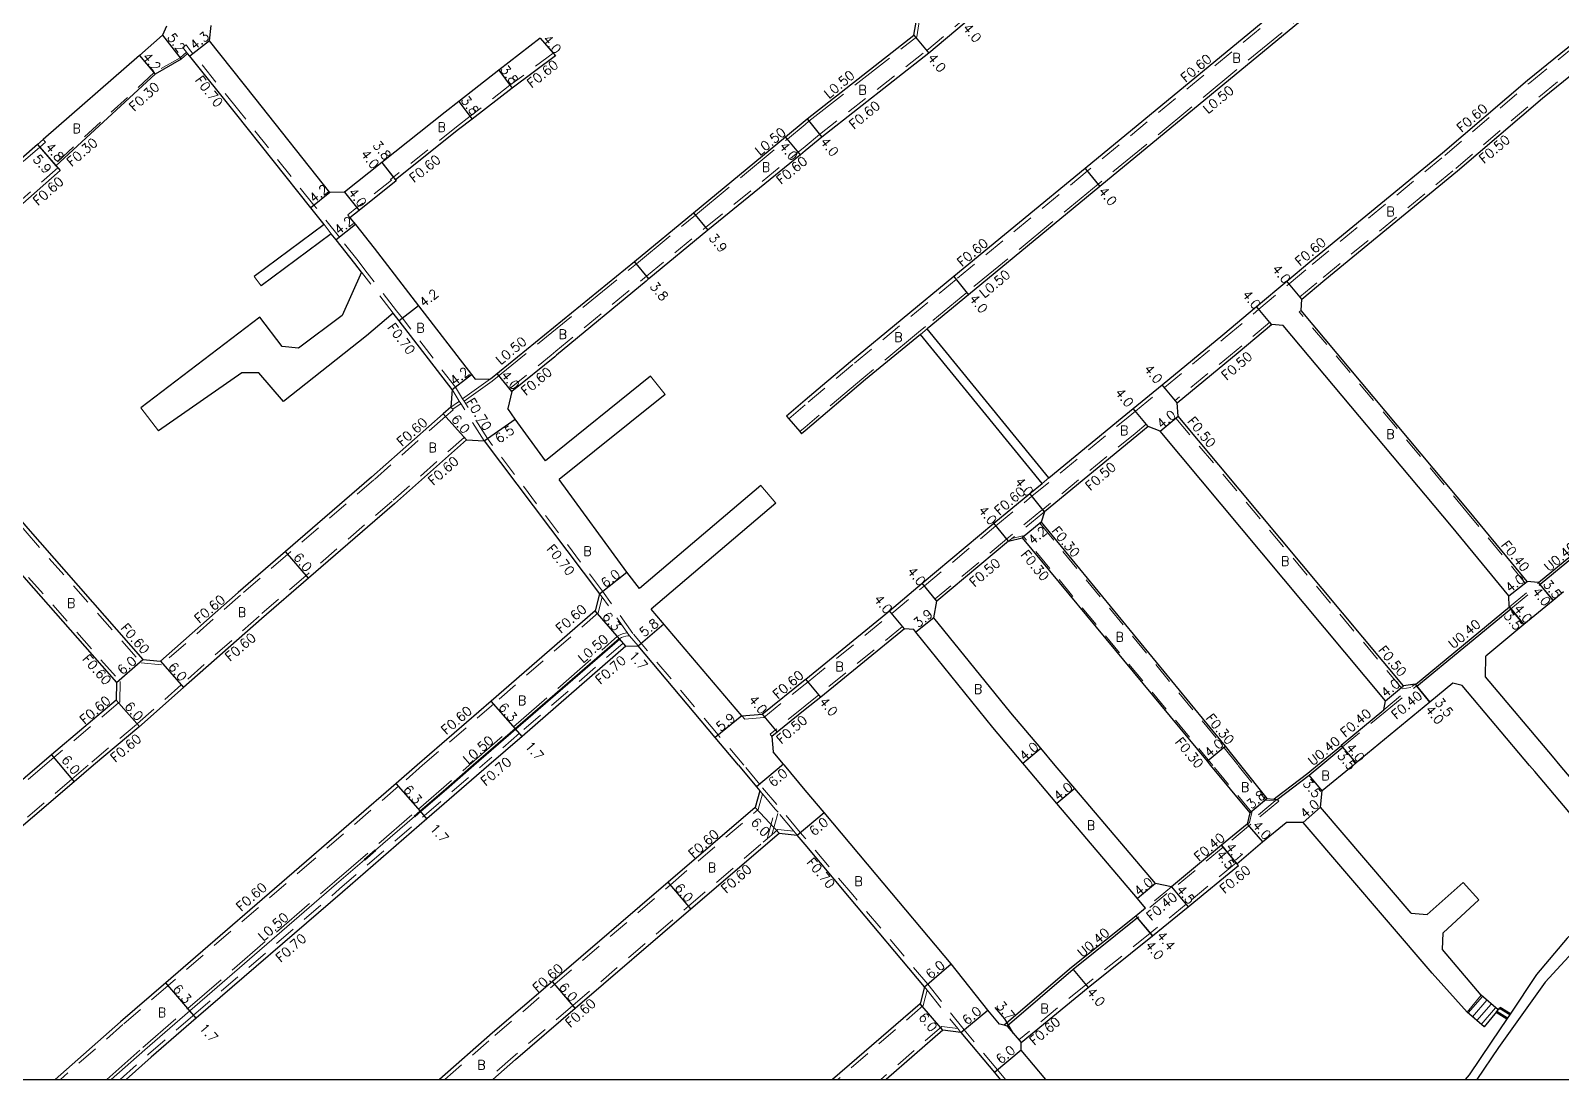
# Model space of a CAD drawing. Header units: metres. Extents: x -3200 to -2400, y -110400 to -109800.
# Drawn here: x -2815.2 to -2553.4, y -110400 to -110220.6 of the extents above; entities that cross this region are included whole.
import ezdxf

# ---------------------------------------------------------------- set-up
doc = ezdxf.new("R2010")
doc.units = ezdxf.units.M
doc.header["$LTSCALE"] = 2.5
doc.linetypes.add('22320', pattern=[2.5, 1.5, -1])
doc.linetypes.add('22330', pattern=[4, 3, -1])
for name, color, linetype, lineweight in [('2101000', 177, 'Continuous', 30), ('2101001', 1, 'Continuous', 30), ('2102000', 191, 'Continuous', 30), ('2102001', 191, 'Continuous', 9), ('2203000', 5, 'Continuous', 50), ('2213000', 6, 'Continuous', 9), ('2214000', 6, 'Continuous', 15), ('2214110', 1, 'Continuous', 15), ('2214120', 2, 'Continuous', 15), ('2214990', 7, 'Continuous', 15), ('2227000', 3, 'Continuous', 50), ('2232000', 4, '22320', 9), ('2233000', 62, '22330', 9), ('9201100', 215, 'Continuous', 30), ('9203500', 155, 'Continuous', 30)]:
    doc.layers.add(name, color=color, linetype=linetype, lineweight=lineweight)
for name, color, linetype in [('2231000', 162, 'Continuous'), ('9201500', 222, 'Continuous'), ('9201600', 215, 'Continuous'), ('9202100', 82, 'Continuous'), ('9301100', 77, 'Continuous'), ('999', 7, 'Continuous')]:
    doc.layers.add(name, color=color, linetype=linetype)
doc.styles.add('Dm_Anotation', font='txt.shx', dxfattribs={"bigfont": 'pscdm.shx'})

msp = doc.modelspace()

# ---------------------------------------------------------------- linework, layer by layer
at = {"layer": '2101000'}
for points in [[(-2558.81, -110177.89), (-2576.81, -110156.38), (-2577.1, -110156.13), (-2577.5, -110155.91), (-2578.05, -110155.77), (-2578.59, -110155.73), (-2579.11, -110155.76), (-2579.57, -110155.92), (-2596.61, -110170), (-2597.09, -110170.41), (-2597.36, -110170.63), (-2606.33, -110178.09), (-2625.77, -110194.23), (-2631.99, -110199.48), (-2645.41, -110210.82), (-2645.78, -110211.14), (-2655.56, -110219.4), (-2661.59, -110224.49), (-2679.92, -110238.84), (-2682.76, -110241.2)], [(-2558.81, -110177.89), (-2558.19, -110181.33), (-2576.4, -110196.07), (-2586.09, -110203.9), (-2595.72, -110211.85), (-2634.9, -110244.21), (-2657.34, -110262.7), (-2675.01, -110277.26), (-2682.76, -110283.83)], [(-2555.62, -110184.4), (-2573.89, -110199.18), (-2583.53, -110206.98), (-2593.17, -110214.94), (-2632.35, -110247.3), (-2654.8, -110265.79), (-2661.89, -110271.63)], [(-2641.08, -110297.11), (-2628.54, -110286.79), (-2626.64, -110285.23), (-2621.7, -110281.18), (-2611.3, -110272.65), (-2605.56, -110267.83), (-2600.38, -110263.48), (-2596.45, -110260.19), (-2573.76, -110241.53), (-2559.22, -110229.07), (-2543.34, -110216.22), (-2535.61, -110209.79), (-2534.99, -110206.85), (-2553.42, -110184.44)], [(-2682.76, -110236.01), (-2682.43, -110235.73), (-2664.16, -110221.42), (-2663.73, -110218.85), (-2681.02, -110198.85), (-2682.76, -110196.81)], [(-2597.81, -110266.55), (-2593.86, -110263.24), (-2571.18, -110244.58), (-2556.66, -110232.15), (-2540.81, -110219.32), (-2532.93, -110212.76)], [(-2792.02, -110219.84), (-2792.69, -110221.39), (-2796.64, -110224.85), (-2813.1, -110239.25), (-2814.07, -110240.1), (-2823.93, -110248.73), (-2845.52, -110267.74), (-2853.82, -110274.87), (-2870.21, -110289.24)], [(-2764.04, -110248.31), (-2776.88, -110232.11), (-2784.62, -110222.36), (-2784.38, -110219.77)], [(-2728.09, -110221.9), (-2735.17, -110227.41), (-2741.99, -110232.72), (-2744.36, -110234.56), (-2755.18, -110243.18), (-2761.54, -110248.24), (-2764.04, -110248.31)], [(-2765.05, -110253.79), (-2767.33, -110250.92), (-2780.17, -110234.72), (-2788.01, -110225), (-2788.38, -110224.54), (-2789.49, -110225.49), (-2793.92, -110228.05), (-2810.91, -110243.72), (-2810.58, -110244.09), (-2810.19, -110244.55), (-2832.9, -110264.54), (-2841.63, -110272.18)], [(-2725.49, -110224.94), (-2732.89, -110230.45), (-2739.7, -110235.75), (-2742.03, -110237.56), (-2752.82, -110246.15), (-2752.69, -110246.31), (-2759.05, -110251.37), (-2760.62, -110252.62)], [(-2760.62, -110252.62), (-2759.69, -110253.79), (-2756.49, -110257.83), (-2748.89, -110267.69), (-2739.82, -110279.46), (-2739.21, -110280.25), (-2736.61, -110280.18), (-2711.94, -110260.13), (-2701.85, -110251.79), (-2686.12, -110238.78), (-2682.76, -110236.01)], [(-2682.76, -110241.2), (-2683.57, -110241.86), (-2699.41, -110254.77), (-2709.5, -110263.07), (-2709.65, -110263.19), (-2709.98, -110263.47), (-2725.27, -110276.14), (-2725.58, -110276.39), (-2732.94, -110282.35)], [(-2758.62, -110261.94), (-2759.79, -110260.43), (-2762.98, -110256.4), (-2763.81, -110255.36)], [(-2559.28, -110314.85), (-2569.17, -110302.81), (-2597.95, -110268.48), (-2597.81, -110266.55)], [(-2743.14, -110282.03), (-2752.22, -110270.25), (-2753.21, -110268.96)], [(-2618.97, -110286.56), (-2619.16, -110284.27), (-2608.73, -110275.7), (-2602.99, -110270.89)], [(-2562.43, -110317.31), (-2572.22, -110305.39), (-2600.99, -110271.07), (-2602.99, -110270.89)], [(-2663.05, -110272.59), (-2672.43, -110280.32), (-2682.76, -110289.07)], [(-2842.36, -110274.98), (-2841.71, -110275.74), (-2822.27, -110298.22), (-2815.71, -110305.8), (-2796.04, -110328.18)], [(-2516.71, -110281.54), (-2516.25, -110282.07), (-2522.12, -110286.92), (-2522.58, -110286.39), (-2532.01, -110294.7), (-2532.27, -110294.39), (-2548.11, -110307.34), (-2549.59, -110308.56), (-2549.52, -110308.63), (-2549.33, -110308.86), (-2549.27, -110308.94), (-2557.07, -110315.38), (-2557.32, -110315.07), (-2557.38, -110314.99)], [(-2743.14, -110282.03), (-2743.38, -110285.02), (-2744.65, -110286.15), (-2756.94, -110297.02), (-2771.63, -110309.72), (-2779.73, -110316.72), (-2793.05, -110328.48)], [(-2732.94, -110282.35), (-2733.61, -110285.28)], [(-2682.76, -110283.83), (-2685.97, -110286.54)], [(-2727.17, -110294.18), (-2732.34, -110287.1), (-2733.61, -110285.28)], [(-2580.44, -110332.68), (-2618.97, -110286.56)], [(-2682.76, -110289.07), (-2683.38, -110289.59)], [(-2622.05, -110289.12), (-2624.1, -110288.32), (-2626.02, -110289.9), (-2641.81, -110302.9)], [(-2583.51, -110335.23), (-2622.05, -110289.12)], [(-2740.68, -110290.64), (-2752.99, -110301.54), (-2767.71, -110314.26), (-2775.76, -110321.22), (-2789.08, -110332.98), (-2796.74, -110339.74), (-2804.47, -110346.28)], [(-2740.68, -110290.64), (-2737.68, -110290.81), (-2717.95, -110316.96), (-2718.68, -110319.87), (-2736.44, -110335.3), (-2749.11, -110346.28)], [(-2711.08, -110316.02), (-2713.25, -110313.24), (-2724.81, -110297.41)], [(-2682.76, -110331.62), (-2682.64, -110331.52), (-2668.34, -110319.85), (-2662.76, -110315.13), (-2650.51, -110304.87), (-2644.35, -110299.81), (-2642.23, -110298.07)], [(-2641.81, -110302.9), (-2642.41, -110304.7)], [(-2642.41, -110304.7), (-2610.93, -110343.03), (-2608.33, -110346.29)], [(-2647.98, -110307.96), (-2645.65, -110307.37), (-2614.03, -110345.56), (-2613.43, -110346.29)], [(-2823.29, -110309.65), (-2820.25, -110309.72), (-2820.16, -110309.83), (-2800.55, -110332.14)], [(-2647.98, -110307.96), (-2660.23, -110318.22)], [(-2557.38, -110314.99), (-2559.28, -110314.85)], [(-2660.78, -110321.06), (-2660.23, -110318.22)], [(-2578.46, -110332.39), (-2578.39, -110332.46), (-2578.2, -110332.69), (-2578.14, -110332.77), (-2562.06, -110319.5), (-2562.31, -110319.19), (-2562.38, -110319.11), (-2562.43, -110317.31)], [(-2553.05, -110316.6), (-2554.84, -110318.08), (-2559.83, -110322.2), (-2566.36, -110327.59)], [(-2693.58, -110337.83), (-2709.08, -110319.56)], [(-2665.79, -110322.93), (-2680.09, -110334.6), (-2682.76, -110336.75)], [(-2645.22, -110346.29), (-2645.53, -110345.92), (-2650.68, -110339.83), (-2663.81, -110323.52), (-2664.19, -110323.06), (-2665.79, -110322.93)], [(-2639.98, -110346.29), (-2642.48, -110343.33), (-2647.6, -110337.28), (-2660.78, -110321.06)], [(-2713.43, -110325.91), (-2731.19, -110341.34), (-2736.89, -110346.28)], [(-2713.43, -110325.91), (-2711.35, -110325.87)], [(-2698.18, -110341.51), (-2711.35, -110325.87)], [(-2796.04, -110328.18), (-2793.05, -110328.48)], [(-2800.55, -110332.14), (-2800.6, -110335.14)], [(-2693.58, -110337.83), (-2690.09, -110337.51), (-2682.76, -110331.62)], [(-2572, -110332.24), (-2575.91, -110335.47), (-2588.53, -110345.88), (-2589.02, -110346.29)], [(-2578.46, -110332.39), (-2580.44, -110332.68)], [(-2800.6, -110335.14), (-2811.67, -110344.51), (-2813.74, -110346.28)], [(-2583.81, -110336.81), (-2583.51, -110335.23)], [(-2682.76, -110336.75), (-2687.54, -110340.6), (-2688.45, -110341.35), (-2688.25, -110343.99)], [(-2602.03, -110352.11), (-2596.55, -110347.96), (-2594.57, -110346.29), (-2590.78, -110343.2), (-2591.1, -110342.82), (-2583.81, -110336.81)], [(-2694.16, -110346.28), (-2698.18, -110341.51)], [(-2686.32, -110346.28), (-2686.48, -110346.09), (-2688.25, -110343.99)], [(-2813.74, -110346.28), (-2825.66, -110356.45), (-2834.5, -110364.18), (-2845.57, -110373.85), (-2848.59, -110373.58), (-2867.59, -110351.38), (-2867.8, -110348.39), (-2867.27, -110347.92), (-2865.4, -110346.28)], [(-2804.47, -110346.28), (-2807.79, -110349.09), (-2821.71, -110360.97), (-2830.56, -110368.7), (-2841.75, -110378.47)], [(-2749.11, -110346.28), (-2752.7, -110349.39), (-2767.2, -110361.95), (-2792.13, -110383.49), (-2799.86, -110390.17), (-2811.02, -110400)], [(-2736.89, -110346.28), (-2747.46, -110355.44), (-2761.92, -110367.96), (-2786.9, -110389.55), (-2794.62, -110396.22), (-2798.88, -110400)], [(-2694.16, -110346.28), (-2691.07, -110349.95), (-2690.51, -110350.63), (-2691.33, -110353.51), (-2706.21, -110366.28), (-2725.99, -110383.27), (-2736.22, -110392.05), (-2745.29, -110400)], [(-2682.76, -110350.52), (-2686.32, -110346.28)], [(-2624.54, -110370.72), (-2625.95, -110369.05), (-2639.7, -110352.8), (-2645.22, -110346.29)], [(-2620.13, -110367.08), (-2622.87, -110366.49), (-2636.64, -110350.23), (-2639.98, -110346.29)], [(-2613.43, -110346.29), (-2606.69, -110354.42)], [(-2608.33, -110346.29), (-2603.82, -110351.93), (-2602.59, -110352.06), (-2602.03, -110352.11)], [(-2589.02, -110346.29), (-2594.31, -110350.66)], [(-2624.54, -110370.72), (-2626.18, -110372.07), (-2625.92, -110372.38), (-2636.93, -110381.2), (-2648.24, -110390.87), (-2648.72, -110390.75), (-2649.51, -110390.55), (-2651.53, -110388.14), (-2657.78, -110380.26), (-2670.62, -110364.97), (-2679.54, -110354.35), (-2682.76, -110350.52)], [(-2594.6, -110353.44), (-2594.31, -110350.66)], [(-2606.69, -110354.42), (-2607.17, -110356.36)], [(-2641.59, -110400), (-2645.8, -110394.98), (-2645.84, -110393.68), (-2634.37, -110384.27), (-2623.37, -110375.46), (-2617.23, -110370.51), (-2608.66, -110363.43), (-2608.91, -110363.12), (-2604.53, -110359.37), (-2600.51, -110356.04)], [(-2607.17, -110356.36), (-2611.53, -110359.96), (-2620.13, -110367.08)], [(-2597.61, -110356.08), (-2600.51, -110356.04)], [(-2736.18, -110400), (-2732.29, -110396.59), (-2722.08, -110387.83), (-2702.3, -110370.84), (-2687.22, -110357.88), (-2684.14, -110358.21)], [(-2682.76, -110359.84), (-2684.14, -110358.21)], [(-2662.34, -110384.16), (-2675.17, -110368.89), (-2682.76, -110359.84)], [(-2662.34, -110384.16), (-2663.12, -110387.05), (-2678.07, -110400)], [(-2656.12, -110392), (-2659.19, -110391.59), (-2668.9, -110400)], [(-2656.12, -110392), (-2650.4, -110398.83), (-2649.42, -110400)]]:
    msp.add_lwpolyline(points, dxfattribs=at)
at = {"layer": '2101001'}
for points in [[(-2728.09, -110221.9), (-2725.88, -110224.49), (-2725.49, -110224.94)], [(-2685.97, -110286.54), (-2685.58, -110287), (-2683.7, -110289.21), (-2683.38, -110289.59)]]:
    msp.add_lwpolyline(points, dxfattribs=at)
at = {"layer": '2102000'}
for points in [[(-2765.05, -110253.79), (-2776.98, -110262.7)], [(-2763.81, -110255.36), (-2775.78, -110264.3)], [(-2758.62, -110261.94), (-2761.94, -110269.34), (-2769.41, -110274.91), (-2772.22, -110274.64), (-2776.05, -110269.65), (-2796.36, -110285.11)], [(-2753.21, -110268.96), (-2757.78, -110272.85), (-2771.99, -110284.05), (-2776.2, -110279.17), (-2779.11, -110279.15), (-2793.34, -110289.09)], [(-2642.23, -110298.07), (-2663.05, -110272.59)], [(-2641.08, -110297.11), (-2661.89, -110271.63)], [(-2709.24, -110279.74), (-2727.17, -110294.18)], [(-2706.73, -110282.85), (-2724.81, -110297.41)], [(-2690.37, -110298.4), (-2711.08, -110316.02)], [(-2687.78, -110301.44), (-2709.08, -110319.56)], [(-2553.62, -110346.29), (-2554.96, -110344.69), (-2566.38, -110331.16), (-2566.36, -110327.59)], [(-2558.85, -110346.29), (-2570.38, -110332.62), (-2572, -110332.24)], [(-2504.94, -110346.29), (-2508.93, -110349.22), (-2520.92, -110358.37), (-2527.27, -110363.07), (-2531.69, -110365.86), (-2538.57, -110369.5), (-2543.02, -110371.86), (-2547.1, -110374.44), (-2550.81, -110377.54), (-2556.18, -110383.39), (-2564.18, -110394.52), (-2567.88, -110400)], [(-2510.43, -110346.29), (-2510.99, -110346.73), (-2522.58, -110356.65), (-2528.44, -110361.44), (-2532.63, -110364.09), (-2539.75, -110367.3), (-2544.33, -110369.82), (-2548.59, -110372.34), (-2552.41, -110375.87), (-2557.68, -110382.08), (-2562.18, -110388.83)], [(-2549.88, -110357.03), (-2552.17, -110354.26), (-2557.95, -110347.35), (-2558.85, -110346.29)], [(-2546.48, -110352.97), (-2549.54, -110351.16), (-2553.62, -110346.29)], [(-2579.09, -110371.55), (-2594.6, -110353.44)], [(-2562.71, -110389.61), (-2564.53, -110388.47), (-2566.62, -110391.04), (-2569.52, -110388.52), (-2575.55, -110381.83), (-2597.61, -110356.08)], [(-2579.09, -110371.55), (-2576.38, -110371.78), (-2570.25, -110366.34)], [(-2573.76, -110377.77), (-2573.64, -110374.91), (-2567.54, -110369.28)], [(-2567.15, -110385.61), (-2572.48, -110379.26), (-2573.76, -110377.77)], [(-2562.18, -110388.83), (-2563.93, -110387.74), (-2564.25, -110388.13), (-2567.15, -110385.61)], [(-2562.71, -110389.61), (-2565.41, -110393.66), (-2569.17, -110399.23), (-2569.86, -110400)]]:
    msp.add_lwpolyline(points, dxfattribs=at)
at = {"layer": '2102001'}
for points in [[(-2776.98, -110262.7), (-2775.78, -110264.3)], [(-2709.24, -110279.74), (-2706.73, -110282.85)], [(-2796.36, -110285.11), (-2793.34, -110289.09)], [(-2690.37, -110298.4), (-2687.78, -110301.44)], [(-2570.25, -110366.34), (-2567.54, -110369.28)]]:
    msp.add_lwpolyline(points, dxfattribs=at)
at = {"layer": '2203000'}
for points in [[(-2564.53, -110388.47), (-2562.71, -110389.61)], [(-2563.93, -110387.74), (-2562.18, -110388.83)]]:
    msp.add_lwpolyline(points, dxfattribs=at)
at = {"layer": '2213000'}
for points in [[(-2714.54, -110324.62), (-2714.18, -110324.41), (-2713.86, -110324.28), (-2713.46, -110324.17), (-2713.08, -110324.12), (-2712.81, -110324.13), (-2711.35, -110325.87)], [(-2756.27, -110360.82), (-2749.6, -110355.04)], [(-2801.44, -110400), (-2795.73, -110394.93), (-2788.01, -110388.26), (-2762.91, -110366.57), (-2758.15, -110362.44)]]:
    msp.add_lwpolyline(points, dxfattribs=at)
at = {"layer": '2214000'}
for points in [[(-2567.15, -110385.61), (-2564.25, -110388.13)], [(-2569.52, -110388.52), (-2566.62, -110391.04)]]:
    msp.add_lwpolyline(points, dxfattribs=at)
at = {"layer": '2214110'}
msp.add_lwpolyline([(-2566.62, -110391.04), (-2564.25, -110388.13)], dxfattribs=at)
at = {"layer": '2214120'}
msp.add_lwpolyline([(-2569.52, -110388.52), (-2567.15, -110385.61)], dxfattribs=at)
at = {"layer": '2214990'}
for points in [[(-2569.39, -110388.63), (-2566.94, -110385.8)], [(-2568.64, -110389.29), (-2566.18, -110386.45)], [(-2567.88, -110389.94), (-2565.43, -110387.11)], [(-2567.12, -110390.6), (-2564.67, -110387.76)]]:
    msp.add_lwpolyline(points, dxfattribs=at)
at = {"layer": '2227000'}
for points in [[(-2714.54, -110324.62), (-2732.3, -110340.06), (-2739.49, -110346.28)], [(-2739.49, -110346.28), (-2744.19, -110350.35), (-2748.57, -110354.15), (-2749.6, -110355.04)], [(-2758.15, -110362.44), (-2756.27, -110360.82)]]:
    msp.add_lwpolyline(points, dxfattribs=at)
at = {"layer": '2231000'}
for points in [[(-2549.52, -110308.63), (-2557.32, -110315.07)], [(-2578.39, -110332.46), (-2562.31, -110319.19)], [(-2602.59, -110352.06), (-2602.28, -110351.8), (-2596.8, -110347.65), (-2594.82, -110345.98), (-2591.04, -110342.9)], [(-2626.18, -110372.07), (-2637.19, -110380.89), (-2648.72, -110390.75)]]:
    msp.add_lwpolyline(points, dxfattribs=at)
at = {"layer": '2232000'}
for points in [[(-2682.76, -110240.42), (-2680.29, -110238.38), (-2661.97, -110224.02), (-2655.95, -110218.94), (-2646.34, -110210.82), (-2646.26, -110210.27), (-2645.64, -110210.23), (-2632.38, -110199.03), (-2626.15, -110193.77), (-2606.71, -110177.63), (-2597.86, -110170.27), (-2597.86, -110169.8), (-2597.38, -110169.87), (-2596.99, -110169.54), (-2579.95, -110155.46)], [(-2558.21, -110177.82), (-2557.54, -110181.58), (-2576.03, -110196.53), (-2585.71, -110204.37), (-2595.33, -110212.32), (-2634.51, -110244.68), (-2656.96, -110263.17), (-2674.62, -110277.72), (-2682.76, -110284.62)], [(-2682.76, -110332.39), (-2682.26, -110331.98), (-2667.96, -110320.32), (-2662.38, -110315.59), (-2650.13, -110305.33), (-2643.97, -110300.27), (-2628.16, -110287.26), (-2626.26, -110285.69), (-2621.32, -110281.64), (-2610.92, -110273.11), (-2605.17, -110268.29), (-2599.99, -110263.94), (-2596.07, -110260.65), (-2573.38, -110241.99), (-2558.84, -110229.54), (-2542.96, -110216.68), (-2535.07, -110210.12), (-2534.51, -110207.45)], [(-2598.13, -110266.16), (-2594.18, -110262.85), (-2571.5, -110244.2), (-2556.98, -110231.76), (-2541.13, -110218.94), (-2533.37, -110212.48), (-2533.09, -110212.24)], [(-2712.24, -110323.73), (-2717.41, -110316.52), (-2737.11, -110290.41), (-2741.09, -110284), (-2741.36, -110283.58), (-2742.59, -110281.6), (-2751.66, -110269.83), (-2752.66, -110268.53), (-2758.07, -110261.51), (-2759.23, -110260), (-2762.43, -110255.97), (-2766.78, -110250.48), (-2779.62, -110234.28), (-2787.87, -110224.05), (-2788.64, -110223.07), (-2789.19, -110223.5), (-2788.38, -110224.54)], [(-2788.56, -110224.31), (-2789.66, -110225.25), (-2794.09, -110227.8), (-2811.11, -110243.49)], [(-2725.88, -110224.49), (-2733.26, -110229.97), (-2740.07, -110235.28), (-2742.4, -110237.09), (-2753.66, -110246.06), (-2753.54, -110246.21), (-2759.42, -110250.9), (-2760.99, -110252.15)], [(-2725.88, -110224.49), (-2725.49, -110224.94)], [(-2813.1, -110239.25), (-2812.71, -110239.71), (-2813.68, -110240.55), (-2823.53, -110249.18), (-2845.12, -110268.19), (-2853.43, -110275.33), (-2869.81, -110289.69)], [(-2733.31, -110281.89), (-2726.22, -110276.14), (-2725.38, -110275.46), (-2710.58, -110263.19), (-2709.88, -110262.6), (-2699.8, -110254.31), (-2683.95, -110241.4), (-2682.76, -110240.42)], [(-2810.58, -110244.09), (-2833.3, -110264.09), (-2842.17, -110271.85)], [(-2811.11, -110243.49), (-2810.91, -110243.72)], [(-2760.62, -110252.62), (-2760.99, -110252.15)], [(-2763.81, -110255.36), (-2765.05, -110253.79)], [(-2753.21, -110268.96), (-2758.62, -110261.94)], [(-2597.95, -110268.48), (-2598.25, -110268.74)], [(-2598.13, -110266.16), (-2597.81, -110266.55)], [(-2603.31, -110270.51), (-2609.05, -110275.32), (-2619.48, -110283.88), (-2619.16, -110284.27)], [(-2602.99, -110270.89), (-2603.31, -110270.51)], [(-2559.28, -110314.85), (-2559.59, -110315.1), (-2569.47, -110303.07), (-2598.25, -110268.74)], [(-2842.16, -110276.13), (-2822.72, -110298.61), (-2816.17, -110306.19), (-2796.33, -110328.76)], [(-2737.68, -110290.81), (-2741.66, -110284.41), (-2741.93, -110283.98), (-2743.14, -110282.03)], [(-2732.94, -110282.35), (-2733.31, -110281.89)], [(-2742.98, -110285.47), (-2744.26, -110286.6), (-2756.54, -110297.47), (-2771.24, -110310.17), (-2779.34, -110317.17), (-2792.85, -110329.1)], [(-2743.38, -110285.02), (-2743.04, -110285.39), (-2742.98, -110285.47)], [(-2685.58, -110287), (-2685.97, -110286.54)], [(-2682.76, -110284.62), (-2685.58, -110287)], [(-2618.97, -110286.56), (-2619.36, -110286.88), (-2580.64, -110333.21), (-2579.2, -110333)], [(-2624.42, -110287.94), (-2626.34, -110289.51), (-2642.13, -110302.51), (-2642.45, -110302.78), (-2648.29, -110307.57), (-2660.54, -110317.83)], [(-2624.1, -110288.32), (-2624.42, -110287.94)], [(-2741.07, -110290.19), (-2753.39, -110301.08), (-2768.1, -110313.8), (-2776.16, -110320.77), (-2789.48, -110332.53), (-2797.13, -110339.28), (-2805.4, -110346.28)], [(-2741.07, -110290.19), (-2740.68, -110290.64)], [(-2642.23, -110298.07), (-2641.08, -110297.11)], [(-2641.81, -110302.9), (-2642.14, -110303.17), (-2647.43, -110307.51), (-2647.98, -110307.96)], [(-2642.64, -110304.89), (-2642.41, -110304.7)], [(-2642.64, -110304.89), (-2611.12, -110343.27), (-2608.71, -110346.29)], [(-2613.04, -110346.29), (-2645.48, -110307.11), (-2645.54, -110307.04), (-2647.43, -110307.51)], [(-2823.51, -110309.05), (-2819.97, -110309.13), (-2819.71, -110309.44), (-2799.94, -110331.92)], [(-2562.31, -110319.19), (-2557.32, -110315.07)], [(-2562.06, -110319.5), (-2557.07, -110315.38)], [(-2717.48, -110317.54), (-2718.14, -110320.2), (-2736.04, -110335.76), (-2748.2, -110346.28)], [(-2712.81, -110324.13), (-2717.48, -110317.54), (-2717.95, -110316.96)], [(-2660.23, -110318.22), (-2660.54, -110317.83)], [(-2666.11, -110322.55), (-2680.41, -110334.22), (-2682.76, -110336.11)], [(-2666.11, -110322.55), (-2665.79, -110322.93)], [(-2713.89, -110325.38), (-2731.65, -110340.81), (-2737.96, -110346.28)], [(-2713.89, -110325.38), (-2713.43, -110325.91)], [(-2697.65, -110341.06), (-2712.24, -110323.73)], [(-2796.33, -110328.76), (-2792.85, -110329.1)], [(-2799.94, -110331.92), (-2800, -110335.42)], [(-2693.1, -110338.38), (-2689.84, -110338.08), (-2682.76, -110332.39)], [(-2590.85, -110343.13), (-2583.56, -110337.11), (-2578.2, -110332.69)], [(-2583.81, -110336.81), (-2578.46, -110332.39)], [(-2800, -110335.42), (-2800.22, -110335.61), (-2811.28, -110344.97), (-2812.82, -110346.28)], [(-2682.76, -110336.11), (-2687.86, -110340.21), (-2688.77, -110340.96)], [(-2693.58, -110337.83), (-2693.1, -110338.38)], [(-2693.24, -110346.28), (-2697.65, -110341.06)], [(-2688.45, -110341.35), (-2688.77, -110340.96)], [(-2812.82, -110346.28), (-2825.27, -110356.91), (-2834.11, -110364.63), (-2845.37, -110374.47), (-2848.89, -110374.15), (-2849.05, -110373.97)], [(-2805.4, -110346.28), (-2808.18, -110348.64), (-2822.1, -110360.52), (-2830.95, -110368.25), (-2842.36, -110378.21)], [(-2748.2, -110346.28), (-2752.3, -110349.84), (-2766.81, -110362.4), (-2791.74, -110383.95), (-2799.47, -110390.62), (-2810.11, -110400)], [(-2799.93, -110400), (-2795.08, -110395.69), (-2787.36, -110389.02), (-2762.38, -110367.43), (-2747.92, -110354.91), (-2737.96, -110346.28)], [(-2682.76, -110358.76), (-2683.6, -110357.76), (-2690.51, -110349.54), (-2693.24, -110346.28)], [(-2606.78, -110356.04), (-2606.36, -110354.35), (-2613.04, -110346.29)], [(-2608.71, -110346.29), (-2603.97, -110352.22), (-2602.62, -110352.35), (-2602.35, -110352.38)], [(-2744.38, -110400), (-2735.82, -110392.51), (-2725.6, -110383.73), (-2705.82, -110366.74), (-2690.81, -110353.85), (-2690.04, -110351.18)], [(-2684.14, -110358.21), (-2684.69, -110357.55), (-2687.4, -110354.32), (-2687.87, -110353.76), (-2690.04, -110351.18), (-2690.51, -110350.63)], [(-2602.03, -110352.11), (-2601.77, -110352.42), (-2602.1, -110352.69), (-2606.53, -110356.35), (-2606.92, -110356.67), (-2611.27, -110360.27), (-2625.92, -110372.38), (-2626.18, -110372.07)], [(-2602.03, -110352.11), (-2602.35, -110352.38), (-2606.78, -110356.04), (-2607.17, -110356.36)], [(-2689.27, -110358.86), (-2687.87, -110353.76)], [(-2688.46, -110358.16), (-2687.4, -110354.32)], [(-2722.48, -110387.37), (-2702.69, -110370.38), (-2689.95, -110359.44), (-2689.27, -110358.86), (-2688.46, -110358.16), (-2687.42, -110357.26), (-2684.69, -110357.55)], [(-2648.51, -110400), (-2649.86, -110398.38), (-2655.58, -110391.55), (-2661.81, -110383.71), (-2674.63, -110368.44), (-2682.76, -110358.76)], [(-2608.91, -110363.12), (-2609.04, -110362.97), (-2609.06, -110362.98), (-2617.61, -110370.05), (-2623.75, -110375), (-2634.75, -110383.81), (-2646.23, -110393.22)], [(-2620.13, -110367.08), (-2624.54, -110370.72)], [(-2661.88, -110384.74), (-2662.59, -110387.39), (-2677.15, -110400)], [(-2662.34, -110384.16), (-2661.88, -110384.74), (-2656.66, -110391.32), (-2656.12, -110392)], [(-2722.48, -110387.37), (-2732.69, -110396.14), (-2737.09, -110400)], [(-2656.66, -110391.32), (-2659.38, -110390.96), (-2669.82, -110400)], [(-2645.84, -110393.68), (-2646.23, -110393.22)]]:
    msp.add_lwpolyline(points, dxfattribs=at)
at = {"layer": '2233000'}
for points in [[(-2574.2, -110198.79), (-2583.85, -110206.59), (-2593.49, -110214.55), (-2632.67, -110246.91), (-2655.11, -110265.41), (-2662.21, -110271.25), (-2663.37, -110272.2), (-2672.75, -110279.94), (-2682.76, -110288.42)], [(-2682.76, -110236.66), (-2682.12, -110236.12), (-2663.69, -110221.69), (-2663.2, -110218.7), (-2663.37, -110218.51)], [(-2736.31, -110280.58), (-2711.62, -110260.51), (-2701.53, -110252.17), (-2685.8, -110239.17), (-2682.76, -110236.66)], [(-2661.89, -110271.63), (-2663.05, -110272.59)], [(-2736.61, -110280.18), (-2741.36, -110283.58)], [(-2736.31, -110280.58), (-2741.09, -110284)], [(-2741.93, -110283.98), (-2742.08, -110284.09), (-2743.38, -110285.02)], [(-2741.66, -110284.41), (-2741.79, -110284.5), (-2743.04, -110285.39)], [(-2682.76, -110288.42), (-2683.7, -110289.21)], [(-2683.7, -110289.21), (-2683.38, -110289.59)], [(-2740.25, -110346.28), (-2732.63, -110339.68), (-2714.84, -110324.22), (-2714.41, -110323.96), (-2714.02, -110323.8), (-2713.56, -110323.67), (-2713.17, -110323.63)], [(-2802.19, -110400), (-2796.06, -110394.55), (-2788.34, -110387.88), (-2763.24, -110366.19), (-2748.9, -110353.77), (-2740.25, -110346.28)]]:
    msp.add_lwpolyline(points, dxfattribs=at)
at = {"layer": '9201100'}
for points in [[(-2792.69, -110221.39), (-2789.49, -110225.49)], [(-2784.62, -110222.36), (-2788.01, -110225)], [(-2728.09, -110221.9), (-2725.49, -110224.94)], [(-2664.16, -110221.42), (-2661.59, -110224.49)], [(-2796.64, -110224.85), (-2793.92, -110228.05)], [(-2735.17, -110227.41), (-2732.89, -110230.45)], [(-2741.99, -110232.72), (-2739.7, -110235.75)], [(-2682.43, -110235.73), (-2679.92, -110238.84)], [(-2683.57, -110241.86), (-2686.12, -110238.78)], [(-2814.07, -110240.1), (-2810.91, -110243.72)], [(-2814.07, -110240.1), (-2810.19, -110244.55)], [(-2755.18, -110243.18), (-2752.82, -110246.15)], [(-2755.18, -110243.18), (-2752.69, -110246.31)], [(-2634.9, -110244.21), (-2632.35, -110247.3)], [(-2764.04, -110248.31), (-2767.33, -110250.92)], [(-2761.54, -110248.24), (-2759.05, -110251.37)], [(-2701.85, -110251.79), (-2699.41, -110254.77)], [(-2759.69, -110253.79), (-2762.98, -110256.4)], [(-2709.5, -110263.07), (-2711.94, -110260.13)], [(-2657.34, -110262.7), (-2654.8, -110265.79)], [(-2597.81, -110266.55), (-2600.38, -110263.48)], [(-2748.89, -110267.69), (-2752.22, -110270.25)], [(-2602.99, -110270.89), (-2605.56, -110267.83)], [(-2743.14, -110282.03), (-2739.82, -110279.46)], [(-2732.94, -110282.35), (-2735.46, -110279.25)], [(-2619.16, -110284.27), (-2621.7, -110281.18)], [(-2740.68, -110290.64), (-2744.65, -110286.15)], [(-2624.1, -110288.32), (-2626.64, -110285.23)], [(-2622.05, -110289.12), (-2618.97, -110286.56)], [(-2737.68, -110290.81), (-2732.34, -110287.1)], [(-2641.81, -110302.9), (-2644.35, -110299.81)], [(-2647.98, -110307.96), (-2650.51, -110304.87)], [(-2642.41, -110304.7), (-2645.65, -110307.37)], [(-2767.71, -110314.26), (-2771.63, -110309.72)], [(-2717.95, -110316.96), (-2713.25, -110313.24)], [(-2660.23, -110318.22), (-2662.76, -110315.13)], [(-2562.43, -110317.31), (-2559.28, -110314.85)], [(-2557.38, -110314.99), (-2554.84, -110318.08)], [(-2554.84, -110318.08), (-2557.07, -110315.38)], [(-2714.54, -110324.62), (-2718.68, -110319.87)], [(-2665.79, -110322.93), (-2668.34, -110319.85)], [(-2562.38, -110319.11), (-2559.83, -110322.2)], [(-2559.83, -110322.2), (-2562.06, -110319.5)], [(-2711.35, -110325.87), (-2706.92, -110322.11)], [(-2660.78, -110321.06), (-2663.81, -110323.52)], [(-2713.43, -110325.91), (-2714.54, -110324.62)], [(-2800.55, -110332.14), (-2796.04, -110328.18)], [(-2793.05, -110328.48), (-2789.08, -110332.98)], [(-2680.09, -110334.6), (-2682.64, -110331.52)], [(-2583.51, -110335.23), (-2580.44, -110332.68)], [(-2578.46, -110332.39), (-2575.91, -110335.47)], [(-2575.91, -110335.47), (-2578.14, -110332.77)], [(-2800.6, -110335.14), (-2796.63, -110339.64)], [(-2732.3, -110340.06), (-2736.44, -110335.3)], [(-2693.58, -110337.83), (-2698.18, -110341.51)], [(-2690.09, -110337.51), (-2687.54, -110340.6)], [(-2731.19, -110341.34), (-2732.3, -110340.06)], [(-2645.53, -110345.92), (-2642.48, -110343.33)], [(-2614.03, -110345.56), (-2610.93, -110343.03)], [(-2588.53, -110345.88), (-2591.1, -110342.82)], [(-2588.53, -110345.88), (-2590.78, -110343.2)], [(-2811.67, -110344.51), (-2807.79, -110349.09)], [(-2686.48, -110346.09), (-2691.07, -110349.95)], [(-2748.57, -110354.15), (-2752.7, -110349.39)], [(-2594.31, -110350.66), (-2596.55, -110347.96)], [(-2636.64, -110350.23), (-2639.7, -110352.8)], [(-2606.69, -110354.42), (-2603.82, -110351.93)], [(-2747.46, -110355.44), (-2748.57, -110354.15)], [(-2687.22, -110357.88), (-2691.33, -110353.51)], [(-2684.14, -110358.21), (-2679.54, -110354.35)], [(-2597.61, -110356.08), (-2594.6, -110353.44)], [(-2607.17, -110356.36), (-2604.53, -110359.37)], [(-2608.66, -110363.43), (-2611.53, -110359.96)], [(-2611.53, -110359.96), (-2608.91, -110363.12)], [(-2702.3, -110370.84), (-2706.21, -110366.28)], [(-2622.87, -110366.49), (-2625.95, -110369.05)], [(-2620.13, -110367.08), (-2617.23, -110370.51)], [(-2626.18, -110372.07), (-2623.37, -110375.46)], [(-2623.37, -110375.46), (-2625.92, -110372.38)], [(-2662.34, -110384.16), (-2657.78, -110380.26)], [(-2788.01, -110388.26), (-2792.13, -110383.49)], [(-2722.08, -110387.83), (-2725.99, -110383.27)], [(-2636.93, -110381.2), (-2634.37, -110384.27)], [(-2786.9, -110389.55), (-2788.01, -110388.26)], [(-2659.19, -110391.59), (-2663.12, -110387.05)], [(-2656.12, -110392), (-2651.53, -110388.14)], [(-2648.24, -110390.87), (-2645.84, -110393.68)], [(-2645.8, -110394.98), (-2650.4, -110398.83)]]:
    msp.add_lwpolyline(points, dxfattribs=at)
at = {"layer": '9201600'}
msp.add_lwpolyline([(-2647.14, -110392.16), (-2648.64, -110389.63), (-2650.28, -110387.7)], dxfattribs=at)
at = {"layer": '9301100'}
msp.add_lwpolyline([(-2562.71, -110389.61), (-2564.53, -110388.47), (-2563.93, -110387.74), (-2562.18, -110388.83)], close=True, dxfattribs=at)
at = {"layer": '999'}
msp.add_lwpolyline([(-3200, -110400), (-2400, -110400), (-2400, -109800), (-3200, -109800)], close=True, dxfattribs=at)

# ---------------------------------------------------------------- texts
at = {"layer": '9201500', "style": 'Dm_Anotation'}
for s, rotation, p in [('5.2', 307.8992, (-2791.99, -110221.82)), ('4.3', 37.8994, (-2787.21, -110224)), ('4.0', 310.201, (-2655.91, -110220.22)), ('4.0', 310.5148, (-2727.76, -110222.14)), ('4.2', 310.3918, (-2796.24, -110225.16)), ('4.0', 309.828, (-2661.95, -110225.31)), ('3.8', 306.8501, (-2735.03, -110227.29)), ('3.8', 307.0669, (-2741.76, -110232.55)), ('3.8', 308.5311, (-2756.84, -110240.23)), ('4.0', 308.9501, (-2680.29, -110239.66)), ('5.9', 311.1306, (-2814.97, -110242.67)), ('4.8', 311.1306, (-2812.84, -110240.61)), ('4.0', 308.5311, (-2758.88, -110241.76)), ('4.0', 310.5148, (-2687.31, -110240.44)), ('4.2', 38.4074, (-2766.79, -110250.17)), ('4.0', 308.509, (-2761.02, -110248.32)), ('4.0', 309.4848, (-2632.71, -110248.12)), ('4.2', 38.4051, (-2762.52, -110255.61)), ('3.9', 309.2749, (-2699.36, -110256.1)), ('4.0', 309.9818, (-2603.01, -110261.45)), ('4.2', 37.6239, (-2748.01, -110268.02)), ('3.8', 309.5827, (-2709.44, -110264.4)), ('4.0', 309.9799, (-2608.13, -110265.82)), ('4.0', 309.4845, (-2654.8, -110266.5)), ('4.2', 37.6234, (-2742.73, -110281.39)), ('4.0', 309.3904, (-2624.92, -110278.52)), ('4.0', 309.1047, (-2734.89, -110279.56)), ('4.0', 309.3839, (-2629.86, -110282.57)), ('6.0', 311.5014, (-2743.42, -110287.16)), ('4.0', 39.742, (-2621.8, -110288.79)), ('6.5', 34.8033, (-2735.12, -110291.27)), ('4.0', 309.463, (-2646.99, -110297.79)), ('4.0', 309.3824, (-2653.25, -110302.69)), ('4.2', 39.4831, (-2643.84, -110308.66)), ('6.0', 310.838, (-2770.41, -110310.75)), ('6.0', 38.3236, (-2716.92, -110316.01)), ('4.0', 309.3813, (-2665.41, -110313.12)), ('4.0', 37.9313, (-2562.22, -110316.83)), ('3.5', 309.5204, (-2556.67, -110315.35)), ('4.0', 309.599, (-2671.12, -110317.9)), ('4.0', 309.5204, (-2558.52, -110316.58)), ('6.3', 311.0039, (-2717.59, -110320.88)), ('3.9', 39.1086, (-2663.43, -110322.84)), ('3.5', 309.5345, (-2563.41, -110320.73)), ('4.0', 309.5345, (-2561.69, -110319.52)), ('5.8', 38.7029, (-2710.31, -110324.43)), ('6.0', 41.3139, (-2799.53, -110330.92)), ('1.7', 311.0025, (-2713.02, -110327.6)), ('6.0', 311.4398, (-2791.82, -110329.5)), ('4.0', 39.745, (-2583.47, -110334.78)), ('6.0', 311.436, (-2799.28, -110336.26)), ('6.3', 310.9964, (-2735.34, -110336.41)), ('4.0', 309.591, (-2692.52, -110335.09)), ('4.0', 309.5939, (-2680.46, -110335.42)), ('4.0', 309.5365, (-2576.8, -110336.81)), ('3.5', 309.5365, (-2575.18, -110335.56)), ('5.9', 38.7013, (-2697.19, -110340.59)), ('1.7', 310.9982, (-2730.78, -110343.04)), ('4.0', 40.2457, (-2645.29, -110345.58)), ('4.0', 40.9778, (-2613.63, -110345.04)), ('3.5', 310.0938, (-2591.88, -110344.65)), ('4.0', 310.0938, (-2590.35, -110343.29)), ('6.0', 310.2392, (-2810.08, -110345.4)), ('6.0', 40.0343, (-2688.23, -110350.1)), ('4.0', 39.9693, (-2639.46, -110352.47)), ('3.5', 309.6895, (-2597.78, -110349.41)), ('6.3', 310.893, (-2751.61, -110350.49)), ('3.8', 40.9778, (-2606.42, -110353.87)), ('4.0', 41.3212, (-2597.25, -110355.44)), ('1.7', 310.893, (-2747.05, -110357.13)), ('6.0', 313.2512, (-2692.17, -110356.13)), ('6.0', 40.0345, (-2681.25, -110358.47)), ('4.0', 311.2672, (-2606.39, -110356.61)), ('4.1', 309.578, (-2610.96, -110360.31)), ('4.5', 309.578, (-2612.57, -110361.59)), ('6.0', 310.6574, (-2705.22, -110367.28)), ('4.0', 39.7545, (-2625.7, -110368.72)), ('4.5', 310.2035, (-2619.38, -110367.58)), ('4.4', 309.5728, (-2622.75, -110375.46)), ('4.0', 309.5728, (-2624.7, -110377.09)), ('6.0', 40.5464, (-2661.31, -110382.94)), ('6.0', 310.6563, (-2725.01, -110384.27)), ('6.3', 310.8347, (-2791.04, -110384.6)), ('4.0', 309.8554, (-2634.73, -110385.09)), ('6.0', 310.894, (-2663.48, -110389.45)), ('6.0', 40.0751, (-2655.07, -110390.79)), ('3.7', 310.5095, (-2650.21, -110387.48)), ('1.7', 310.834, (-2786.49, -110391.24)), ('6.0', 39.9469, (-2649.29, -110397.47))]:
    msp.add_text(s, height=1.6, rotation=rotation, dxfattribs=at).set_placement(p)
at = {"layer": '9202100', "style": 'Dm_Anotation'}
for p in [(-2609.7, -110226.09), (-2673.68, -110231.56), (-2808.09, -110238.14), (-2745.66, -110237.93), (-2690.19, -110244.75), (-2583.37, -110252.35), (-2749.29, -110272.27), (-2724.96, -110273.35), (-2667.54, -110273.85), (-2628.92, -110289.8), (-2583.4, -110290.44), (-2747.2, -110292.74), (-2720.72, -110310.43), (-2601.38, -110312.16), (-2809.01, -110319.33), (-2779.81, -110320.91), (-2629.7, -110325.13), (-2677.6, -110330.2), (-2653.92, -110334.04), (-2731.91, -110335.98), (-2608.25, -110350.82), (-2594.47, -110348.83), (-2634.6, -110357.33), (-2699.42, -110364.57), (-2674.35, -110366.91), (-2793.49, -110389.35), (-2642.54, -110388.67), (-2738.86, -110398.32)]:
    msp.add_text('B', height=1.6, dxfattribs=at).set_placement(p)
at = {"layer": '9203500', "style": 'Dm_Anotation'}
for s, rotation, p in [('F0.60', 38.5314, (-2729.54, -110230.51)), ('F0.60', 39.7818, (-2617.72, -110229.58)), ('F0.70', 307.8825, (-2787.18, -110229.13)), ('L0.50', 39.7818, (-2678.71, -110232.33)), ('F0.30', 42.6758, (-2797.48, -110234.54)), ('L0.50', 39.7818, (-2613.87, -110234.92)), ('F0.60', 39.7818, (-2674.42, -110237.59)), ('F0.60', 40.588, (-2570.48, -110238.11)), ('F0.30', 40.3902, (-2808.22, -110243.96)), ('L0.50', 39.5828, (-2690.5, -110242.08)), ('F0.50', 40.5857, (-2566.64, -110243.45)), ('F0.60', 38.5314, (-2749.67, -110246.73)), ('F0.60', 39.1621, (-2686.89, -110247.02)), ('F0.60', 41.1877, (-2813.98, -110250.64)), ('F0.60', 39.7818, (-2655.95, -110261.09)), ('F0.60', 40.588, (-2598.11, -110260.99)), ('L0.50', 39.7818, (-2652.11, -110266.43)), ('F0.70', 307.6227, (-2754.29, -110271.43)), ('L0.50', 39.7818, (-2734.84, -110277.87)), ('F0.50', 40.588, (-2610.7, -110280.5)), ('F0.60', 39.7818, (-2730.55, -110283.14)), ('F0.70', 301.892, (-2740.82, -110284.1)), ('F0.50', 309.742, (-2617.48, -110287.48)), ('F0.60', 41.5008, (-2751.72, -110291.84)), ('F0.60', 41.5015, (-2746.38, -110298.5)), ('F0.50', 40.588, (-2634.01, -110299.42)), ('F0.60', 40.588, (-2649.53, -110303.61)), ('F0.30', 309.6265, (-2640.72, -110306.22)), ('F0.70', 308.837, (-2727.09, -110309.31)), ('F0.30', 309.6265, (-2645.98, -110310.28)), ('F0.40', 309.3878, (-2563.82, -110308.67)), ('U0.40', 40.094, (-2555.52, -110313.25)), ('F0.50', 40.588, (-2653.81, -110315.87)), ('F0.60', 40.2383, (-2786.4, -110322.09)), ('F0.60', 40.9729, (-2724.55, -110323.78)), ('F0.60', 311.3156, (-2799.96, -110322.87)), ('U0.40', 40.094, (-2571.91, -110326.46)), ('F0.60', 40.2383, (-2781.16, -110328.61)), ('L0.50', 40.9729, (-2720.77, -110328.86)), ('F0.50', 309.742, (-2584.85, -110326.63)), ('F0.60', 311.3156, (-2806.48, -110328.17)), ('F0.70', 40.9729, (-2717.79, -110332.52)), ('F0.60', 40.588, (-2687.44, -110335.04)), ('F0.40', 40.094, (-2581.68, -110338.51)), ('F0.60', 40.2383, (-2805.98, -110339.37)), ('F0.60', 40.9729, (-2744.15, -110341.15)), ('F0.50', 40.5857, (-2686.84, -110342.72)), ('F0.30', 309.6265, (-2614.33, -110338.26)), ('F0.40', 40.094, (-2590.4, -110341.56)), ('F0.60', 40.2383, (-2800.74, -110345.88)), ('L0.50', 40.9729, (-2740.39, -110346.18)), ('F0.30', 309.6265, (-2619.58, -110342.32)), ('U0.40', 40.094, (-2595.93, -110346.47)), ('F0.70', 40.9729, (-2737.39, -110349.89)), ('F0.60', 41.6217, (-2701.86, -110362.3)), ('F0.40', 40.2117, (-2615.41, -110362.82)), ('F0.70', 310.0343, (-2682.62, -110362.9)), ('F0.60', 41.6217, (-2696.27, -110368.29)), ('F0.60', 39.5718, (-2611.05, -110368.32)), ('F0.60', 40.9729, (-2779.23, -110371.35)), ('F0.40', 40.2117, (-2623.58, -110372.97)), ('L0.50', 40.9729, (-2775.45, -110376.43)), ('F0.70', 40.9729, (-2772.47, -110380.08)), ('U0.40', 40.5091, (-2635.35, -110379.25)), ('F0.60', 41.6217, (-2728.51, -110385.24)), ('F0.60', 41.6217, (-2722.92, -110391.23)), ('F0.60', 39.8552, (-2643.58, -110394.28))]:
    msp.add_text(s, height=1.6, rotation=rotation, dxfattribs=at).set_placement(p)

doc.saveas('drawing.dxf')
